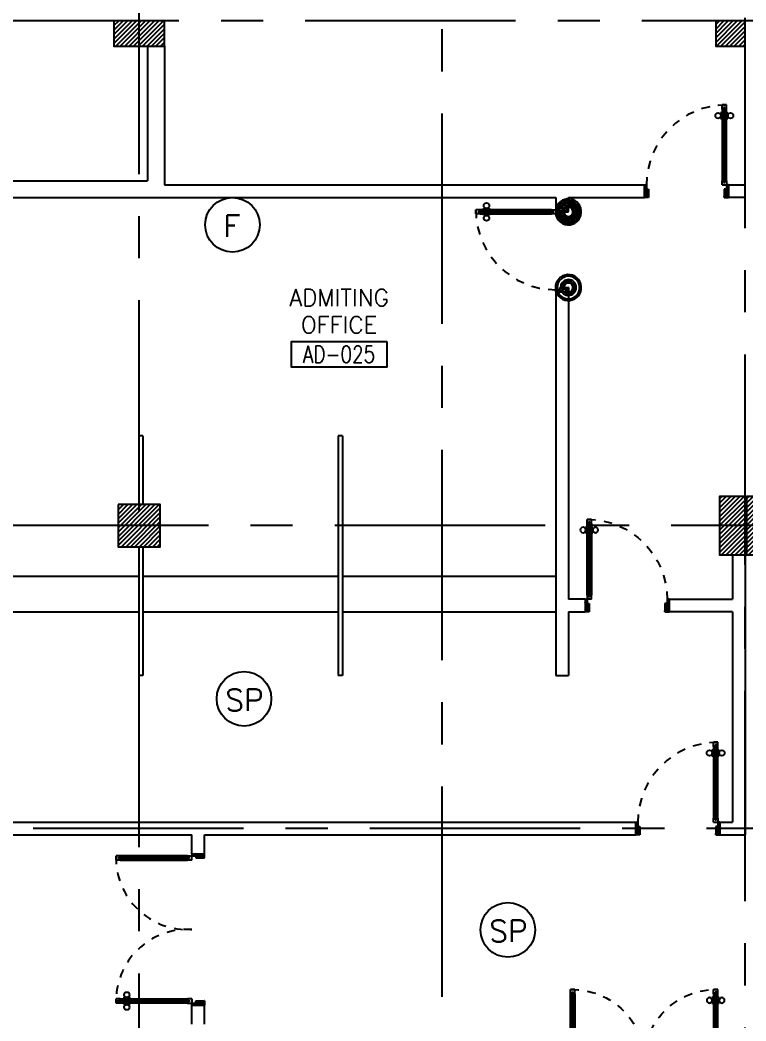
# Model space of a CAD drawing. Extents: x 0 to 93.3, y -13.5 to 76.8.
# Drawn here: x 30.36 to 38.99, y 21.11 to 33.01 of the extents above; entities that cross this region are included whole.
import ezdxf
from ezdxf.enums import TextEntityAlignment as Align

# ---------------------------------------------------------------- set-up
doc = ezdxf.new("R2010")
doc.units = 0
doc.header["$MEASUREMENT"] = 0
doc.linetypes.add('CENTERX2', pattern=[4, 2.5, -0.5, 0.5, -0.5])
doc.linetypes.add('HIDDEN', pattern=[0.375, 0.25, -0.125])
doc.layers.get('0').update_dxf_attribs({"color": 11, "linetype": 'CONTINUOUS'})
for name, color, linetype in [('AXES', 11, 'CENTERX2'), ('COL', 11, 'CONTINUOUS'), ('DOOR', 11, 'CONTINUOUS'), ('E-CLCK', 4, 'CONTINUOUS'), ('E-PA', 4, 'CONTINUOUS'), ('HAT', 11, 'CONTINUOUS'), ('PART', 11, 'CONTINUOUS'), ('RM-BOX', 11, 'CONTINUOUS'), ('RM-NAME', 11, 'CONTINUOUS'), ('RM-NO', 11, 'CONTINUOUS'), ('WALL', 11, 'CONTINUOUS')]:
    doc.layers.add(name, color=color, linetype=linetype)
doc.styles.add('ROMANS', font='ROMANS.shx', dxfattribs={"width": 0.6})

# ---------------------------------------------------------------- blocks, each defined once
blk = doc.blocks.new('A$C272A55A0')
at = {"layer": 'DOOR', "color": 0, "linetype": 'ByBlock'}
for p, q in [((0, 900), (0, 1050)), ((50, 1050), (0, 1050)), ((50, 950), (50, 1050)), ((1750, 950), (1750, 1050)), ((1750, 1050), (1800, 1050)), ((1800, 1050), (1800, 900)), ((0, 900), (25, 900)), ((25, 950), (50, 950)), ((25, 900), (25, 950)), ((75, 900), (25, 900)), ((25, 850), (25, 900)), ((42, 850), (25, 850)), ((58, 870), (42, 870)), ((42, 870), (42, 850)), ((58, 850), (58, 870)), ((75, 850), (58, 850)), ((75, 900), (75, 850)), ((1725, 900), (1775, 900)), ((1725, 900), (1725, 850)), ((1725, 850), (1742, 850)), ((1742, 870), (1758, 870)), ((1742, 850), (1742, 870)), ((1775, 950), (1750, 950)), ((1758, 870), (1758, 850)), ((1758, 850), (1775, 850)), ((1775, 900), (1775, 950)), ((1800, 900), (1775, 900)), ((1775, 850), (1775, 900)), ((1718, 160), (1709, 160)), ((1709, 95), (1709, 160)), ((1725, 173), (1718, 173)), ((1718, 173), (1718, 83)), ((1718, 95), (1718, 160)), ((1775, 173), (1782, 173)), ((1782, 173), (1782, 83)), ((1782, 160), (1791, 160)), ((1782, 95), (1782, 160)), ((1791, 95), (1791, 160)), ((25, 50), (42, 50)), ((25, 50), (25, 0)), ((25, 0), (75, 0)), ((75, 0), (25, 0)), ((42, 50), (42, 30)), ((42, 30), (58, 30)), ((58, 50), (75, 50)), ((58, 50), (58, 30)), ((75, 50), (75, 0)), ((1718, 95), (1709, 95)), ((1725, 83), (1718, 83)), ((1742, 50), (1725, 50)), ((1725, 50), (1725, 0)), ((1775, 0), (1725, 0)), ((1725, 0), (1775, 0)), ((1742, 50), (1742, 30)), ((1758, 30), (1742, 30)), ((1775, 50), (1758, 50)), ((1758, 50), (1758, 30)), ((1775, 83), (1782, 83)), ((1775, 50), (1775, 0)), ((1782, 95), (1791, 95))]:
    blk.add_line(p, q, dxfattribs=at)
at = {"layer": 'DOOR', "color": 9, "linetype": 'ByBlock'}
for p, q in [((50, 1050), (0, 1010)), ((50, 1050), (0, 937)), ((50, 1050), (37, 950)), ((1750, 1050), (1800, 1010)), ((1750, 1050), (1800, 937)), ((1750, 1050), (1763, 950))]:
    blk.add_line(p, q, dxfattribs=at)
at = {"layer": 'DOOR', "linetype": 'ByBlock'}
for p, q in [((25, 850), (25, 50)), ((42, 850), (42, 50)), ((58, 850), (58, 50)), ((75, 50), (75, 850)), ((1725, 50), (1725, 850)), ((1742, 850), (1742, 50)), ((1758, 850), (1758, 50)), ((1775, 850), (1775, 50))]:
    blk.add_line(p, q, dxfattribs=at)
at = {"layer": 'DOOR', "color": 0, "linetype": 'ByBlock'}
for centre in [(1676, 128), (1824, 128)]:
    blk.add_circle(centre, 32.4, dxfattribs=at)
at = {"layer": 'DOOR', "color": 9, "linetype": 'ByBlock'}
for centre, radius, start, end in [((50, 1050), 54.4, 203.2074, 270), ((50, 1050), 74.4, 227.7764, 270), ((50, 1050), 94.4, 238.0182, 270), ((50, 1050), 34.4, 180, 270), ((50, 1050), 14.4, 180, 270), ((1750, 1050), 14.4, 270, 0), ((1750, 1050), 34.4, 270, 0), ((1750, 1050), 54.4, 270, 336.7926), ((1750, 1050), 74.4, 270, 312.2236), ((1750, 1050), 94.4, 270, 301.9818), ((50, 1050), 114, 244.0838, 257.3774), ((50, 1050), 134, 248.1598, 259.28), ((50, 1050), 154, 251.1053, 256.2858), ((1750, 1050), 114, 282.6226, 295.9162), ((1750, 1050), 134, 280.72, 291.8402), ((1750, 1050), 154, 283.7142, 288.8947)]:
    blk.add_arc(centre, radius, start, end, dxfattribs=at)
at = {"layer": 'DOOR', "linetype": 'HIDDEN', "ltscale": 0.5}
for centre, start, end in [((50, 851), 268.3174, 3.2965), ((1750, 851), 176.7035, 271.6826)]:
    blk.add_arc(centre, 851, start, end, dxfattribs=at)
at = {"layer": 'WALL', "linetype": 'ByBlock'}
blk.add_line((1800, 900), (1800, 1050), dxfattribs=at)
blk = doc.blocks.new('COL50')
at = {"layer": 'COL'}
blk.add_lwpolyline([(-250, 250), (-250, -250), (250, -250), (250, 250)], close=True, dxfattribs=at)
blk = doc.blocks.new('*X82')
at = {"color": 0}
for p, q in [((203889, 32274), (204376, 32761)), ((203889, 32327), (204323, 32761)), ((203889, 32380), (204270, 32761)), ((203889, 32433), (204217, 32761)), ((203889, 32486), (204164, 32761)), ((203889, 32539), (204111, 32761)), ((203889, 32592), (204058, 32761)), ((203889, 32645), (204005, 32761)), ((203889, 32698), (203952, 32761)), ((203889, 32751), (203899, 32761)), ((203929, 32261), (204389, 32721)), ((203982, 32261), (204389, 32668)), ((204035, 32261), (204389, 32615)), ((204088, 32261), (204389, 32562)), ((204141, 32261), (204389, 32509)), ((204194, 32261), (204389, 32456)), ((204247, 32261), (204389, 32403)), ((204300, 32261), (204389, 32349)), ((204353, 32261), (204389, 32296))]:
    blk.add_line(p, q, dxfattribs=at)
blk = doc.blocks.new('C11')
at = {"layer": 'HAT'}
h = blk.add_hatch(dxfattribs=at)
h.set_pattern_fill('ANSI31', color=256, scale=300, style=0)
h.set_pattern_definition([(45, (-383765.23, -62181), (-26.5165043, 26.5165043), [])])
h.paths.add_polyline_path([(-20, 350), (-20, 700), (-320, 700), (-320, 350)])
h.paths.add_polyline_path([(-320, 0), (-20, 0), (-20, 350), (-320, 350)])
h = blk.add_hatch(dxfattribs=at)
h.set_pattern_fill('ANSI31', color=256, scale=300, style=0)
h.set_pattern_definition([(45, (-383445.23, -62181), (-26.5165043, 26.5165043), [])])
h.paths.add_polyline_path([(300, 350), (300, 700), (0, 700), (0, 350)])
h.paths.add_polyline_path([(0, 0), (300, 0), (300, 350), (0, 350)])
at = {"layer": 'COL'}
for points in [[(-20, 700), (-20, 0), (-320, 0), (-320, 700)], [(300, 700), (300, 0), (0, 0), (0, 700)]]:
    blk.add_lwpolyline(points, close=True, dxfattribs=at)
blk = doc.blocks.new('RM1')
at = {"layer": 'RM-BOX'}
blk.add_lwpolyline([(570, -200), (-570, -200), (-570, -500), (570, -500)], close=True, dxfattribs=at)
at = {"layer": 'RM-NAME', "style": 'ROMANS'}
for tag, p in [('ROOMNAME1', (0, 324)), ('ROOMNAME2', (0, 0))]:
    blk.add_attdef(tag, text='', height=200, dxfattribs=at).set_placement(p, align=Align.MIDDLE)
at = {"layer": 'RM-NO', "style": 'ROMANS', "width": 0.8}
blk.add_attdef('ROOMNO', text='', height=200, dxfattribs=at).set_placement((0, -350), align=Align.MIDDLE)
blk = doc.blocks.new('DOOR1000')
at = {"layer": 'DOOR', "color": 7, "linetype": 'ByBlock'}
for p, q in [((-150, 0), (0, 0)), ((-150, 0), (-150, -25)), ((0, -50), (-114, 0)), ((0, -50), (-40, 0)), ((0, -50), (0, 0)), ((-1100, -25), (-1100, -75)), ((-1100, -75), (-1100, -25)), ((-1050, -25), (-1100, -25)), ((-1050, -75), (-1100, -75)), ((-1070, -42), (-1070, -58)), ((-1050, -42), (-1070, -42)), ((-1050, -58), (-1070, -58)), ((-1050, -25), (-1050, -42)), ((-1050, -58), (-1050, -75)), ((-1018, -25), (-1018, -18)), ((-928, -18), (-1018, -18)), ((-1018, -75), (-1018, -82)), ((-928, -82), (-1018, -82)), ((-1005, -18), (-1005, -9)), ((-1005, -9), (-940, -9)), ((-1005, -18), (-940, -18)), ((-1005, -82), (-1005, -91)), ((-1005, -82), (-940, -82)), ((-1005, -91), (-940, -91)), ((-940, -18), (-940, -9)), ((-940, -82), (-940, -91)), ((-928, -25), (-928, -18)), ((-928, -75), (-928, -82)), ((-200, -25), (-150, -25)), ((-200, -42), (-200, -25)), ((-180, -42), (-200, -42)), ((-200, -58), (-180, -58)), ((-200, -75), (-200, -58)), ((-150, -75), (-200, -75)), ((-180, -58), (-180, -42)), ((-150, -25), (-100, -25)), ((-150, -75), (-150, -25)), ((-100, -25), (-100, -50)), ((0, -50), (-100, -37)), ((-100, -50), (0, -50)), ((0, -950), (-114, -1000)), ((-100, -975), (-100, -950)), ((0, -950), (-100, -963)), ((-100, -950), (0, -950)), ((0, -950), (-40, -1000)), ((0, -950), (0, -1000)), ((-150, -975), (-100, -975)), ((-150, -1000), (-150, -975)), ((-150, -1000), (0, -1000)), ((0, -1000), (-150, -1000))]:
    blk.add_line(p, q, dxfattribs=at)
at = {"layer": 'DOOR', "linetype": 'ByBlock'}
for p, q in [((-200, -25), (-1050, -25)), ((-200, -42), (-1050, -42)), ((-200, -58), (-1050, -58)), ((-1050, -75), (-200, -75))]:
    blk.add_line(p, q, dxfattribs=at)
at = {"layer": 'DOOR', "color": 7, "linetype": 'ByBlock'}
for centre in [(-973, 24), (-973, -124)]:
    blk.add_circle(centre, 32.4, dxfattribs=at)
for centre, radius, start, end in [((0, -50), 154, 161.1053, 166.2858), ((0, -50), 94.4, 148.0182, 180), ((0, -50), 134, 158.1598, 169.28), ((0, -50), 114, 154.0838, 167.3774), ((0, -50), 74.4, 137.7764, 180), ((0, -50), 54.4, 113.2074, 180), ((0, -50), 34.4, 90, 180), ((0, -50), 14.4, 90, 180), ((0, -950), 94.4, 180, 211.9818), ((0, -950), 74.4, 180, 222.2236), ((0, -950), 54.4, 180, 246.7926), ((0, -950), 34.4, 180, 270), ((0, -950), 14.4, 180, 270), ((0, -950), 154, 193.7142, 198.8947), ((0, -950), 134, 190.72, 201.8402)]:
    blk.add_arc(centre, radius, start, end, dxfattribs=at)
at = {"layer": 'DOOR', "linetype": 'HIDDEN', "ltscale": 0.5}
blk.add_arc((-150, -25), 950, 180, 270, dxfattribs=at)

msp = doc.modelspace()

# ---------------------------------------------------------------- hatches: boundary and pattern name
at = {"layer": 'HAT'}
h = msp.add_hatch(dxfattribs=at)
h.set_pattern_fill('ANSI31', color=256, scale=0.3, style=0)
h.set_pattern_definition([(45, (-326.765687, -5.831), (-0.0265165043, 0.0265165043), [])])
h.paths.add_polyline_path([(31.7795, 32.7), (31.7795, 33), (31.4795, 33), (31.4795, 32.7)])
h.paths.add_polyline_path([(32.0795, 32.7), (32.0795, 33), (31.7795, 33), (31.7795, 32.7)])
h = msp.add_hatch(dxfattribs=at)
h.set_pattern_fill('ANSI31', color=256, scale=0.3, style=0)
h.set_pattern_definition([(45, (-344.765687, -5.831), (-0.0265165043, 0.0265165043), [])])
h.paths.add_polyline_path([(38.6295, 32.7), (38.9795, 32.7), (38.9795, 33), (38.6295, 33)])

# ---------------------------------------------------------------- linework, layer by layer
at = {"layer": 'AXES'}
for p, q in [((31.7795, -12.8215), (31.7795, 76.0748)), ((38.9795, -1.4643), (38.9795, 75.7248)), ((35.3795, 5.4), (35.3795, 64.22)), ((92.2523, 33), (22.7795, 33)), ((92.6023, 27), (22.7795, 27)), ((81.0195, 23.4), (6.5595, 23.4))]:
    msp.add_line(p, q, dxfattribs=at)
at = {"layer": 'COL'}
for points in [[(32.0795, 33), (31.4795, 33), (31.4795, 32.7), (32.0795, 32.7)], [(38.6295, 33), (38.6295, 32.7), (38.9795, 32.7), (38.9795, 33)]]:
    msp.add_lwpolyline(points, close=True, dxfattribs=at)
at = {"layer": 'E-CLCK', "color": 4}
msp.add_circle((32.8872, 30.5757), 0.3243, dxfattribs=at)
at = {"layer": 'E-PA', "color": 4}
for centre in [(33.0251, 24.942), (36.1608, 22.1955)]:
    msp.add_circle(centre, 0.3243, dxfattribs=at)
at = {"layer": 'PART'}
for p, q in [((31.7737, 28.0693), (31.7737, 27.25)), ((31.8237, 28.0693), (31.7737, 28.0693)), ((31.8237, 28.0693), (31.8237, 27.25)), ((34.1452, 28.0693), (34.1452, 25.2193)), ((34.1952, 28.0693), (34.1452, 28.0693)), ((34.1952, 28.0693), (34.1952, 25.2193)), ((31.7737, 26.75), (31.7737, 25.2193)), ((31.8237, 26.75), (31.8237, 25.2193)), ((29.1795, 26.4), (31.7737, 26.4)), ((31.8237, 26.4), (34.1452, 26.4)), ((34.1952, 26.4), (36.7295, 26.4)), ((29.1795, 25.975), (31.7737, 25.975)), ((31.8237, 25.975), (34.1452, 25.975)), ((34.1952, 25.975), (36.7295, 25.975)), ((31.8237, 25.2193), (31.7737, 25.2193)), ((34.1952, 25.2193), (34.1452, 25.2193))]:
    msp.add_line(p, q, dxfattribs=at)
at = {"layer": 'WALL'}
for p, q in [((31.8795, 32.7), (31.8795, 31.1)), ((32.0795, 32.7), (32.0795, 31.05)), ((29.1795, 31.1), (31.8795, 31.1)), ((32.0795, 31.05), (37.7819, 31.05)), ((37.7819, 31.05), (37.7819, 30.9)), ((38.7819, 31.05), (38.7819, 30.9)), ((38.7819, 31.05), (38.9795, 31.05)), ((38.7819, 31.05), (38.8819, 31.05)), ((29.1795, 30.9), (36.7295, 30.9)), ((36.7295, 30.9), (36.7295, 30.7796)), ((36.7295, 30.9), (36.7295, 30.7796)), ((36.8795, 30.9), (36.8795, 30.7796)), ((36.8795, 30.9), (37.7819, 30.9)), ((36.8795, 30.9), (36.8795, 30.7796)), ((38.9795, 30.9), (38.7819, 30.9)), ((36.7295, 30.7796), (36.8795, 30.7796)), ((36.7295, 29.7796), (36.7295, 25.219)), ((36.8795, 29.7796), (36.8795, 26.125)), ((38.9795, 26.75), (38.9795, 23.325)), ((38.8295, 26.65), (38.8295, 26.125)), ((37.0772, 26.125), (36.8795, 26.125)), ((37.0772, 26.125), (36.9772, 26.125)), ((37.0772, 26.125), (37.0772, 25.975)), ((38.0772, 26.125), (38.0772, 25.975)), ((38.0772, 26.125), (38.0772, 25.975)), ((38.0772, 26.125), (38.8295, 26.125)), ((38.0772, 26.125), (38.1773, 26.125)), ((36.8795, 25.975), (37.0772, 25.975)), ((36.8795, 25.975), (36.8795, 25.219)), ((38.8295, 25.975), (38.0772, 25.975)), ((38.8295, 25.975), (38.8295, 23.475)), ((36.7295, 25.219), (36.8795, 25.219)), ((29.1795, 23.475), (37.6796, 23.475)), ((37.6796, 23.475), (37.6796, 23.325)), ((37.6796, 23.475), (37.6796, 23.325)), ((38.6796, 23.325), (38.6796, 23.475)), ((38.6796, 23.475), (38.8295, 23.475)), ((38.6796, 23.475), (38.6796, 23.325)), ((38.6796, 23.475), (38.7796, 23.475)), ((28.9795, 23.325), (32.4045, 23.325)), ((32.4045, 23.1), (32.4045, 23.325)), ((32.5545, 23.325), (37.6796, 23.325)), ((32.5545, 23.1), (32.5545, 23.325)), ((38.6796, 23.325), (38.9795, 23.325)), ((32.4045, 23.1), (32.5545, 23.1)), ((32.4045, 21.075), (32.4045, 21.3)), ((32.4045, 21.3), (32.5545, 21.3)), ((32.5545, 21.075), (32.5545, 21.3))]:
    msp.add_line(p, q, dxfattribs=at)

# ---------------------------------------------------------------- block references
at = {"layer": 'COL', "xscale": 0.001000000047497451, "yscale": 0.0009999999892897904, "zscale": 0.001}
msp.add_blockref('COL50', (31.7795, 27), dxfattribs=at)
at = {"layer": 'DOOR', "yscale": 0.0009999999892897904, "zscale": 0.001}
for p, xscale, rotation in [((38.7819, 30.9), 0.0009999999892897904, 270), ((37.0772, 25.975), -0.0009999999892897904, 90), ((38.6796, 23.325), 0.0009999999892897904, 270)]:
    msp.add_blockref('DOOR1000', p, dxfattribs=dict(at, xscale=xscale, rotation=rotation))
at = {"layer": 'DOOR', "xscale": 0.001000000047497451, "yscale": 0.0009999999892897904, "zscale": 0.001}
msp.add_blockref('DOOR1000', (36.8795, 30.7796), dxfattribs=at)
at = {"layer": 'DOOR', "color": 0, "yscale": 0.0009999999892897904, "zscale": 0.001}
for p, xscale, rotation in [((31.5042, 23.1), 0.0009999999892897904, 270), ((36.8795, 21.4861), -0.001000000047497451, 180)]:
    msp.add_blockref('A$C272A55A0', p, dxfattribs=dict(at, xscale=xscale, rotation=rotation))
at = {"layer": 'HAT', "xscale": 0.001000000047497451, "yscale": 0.0009999999892897904, "zscale": 0.001}
msp.add_blockref('RM1', (34.1545, 29.3865), dxfattribs=at).add_auto_attribs({'ROOMNO': 'AD-025', 'ROOMNAME2': 'OFFICE', 'ROOMNAME1': 'ADMITING'})
msp.add_blockref('*X82', (-172.359, -5.511), dxfattribs=at)
at = {"layer": 'RM-NAME', "xscale": 0.001000000047497451, "yscale": 0.0009999999892897904, "zscale": 0.001}
msp.add_blockref('C11', (38.9995, 26.65), dxfattribs=at)

# ---------------------------------------------------------------- texts
at = {"layer": 'E-CLCK', "color": 4, "style": 'ROMANS'}
msp.add_text('F', height=0.26, dxfattribs=at).set_placement((32.7812, 30.4318))
at = {"layer": 'E-PA', "color": 4, "style": 'ROMANS'}
for p in [(32.8027, 24.7981), (35.9384, 22.0515)]:
    msp.add_text('SP', height=0.26, dxfattribs=at).set_placement(p)

doc.saveas('drawing.dxf')
